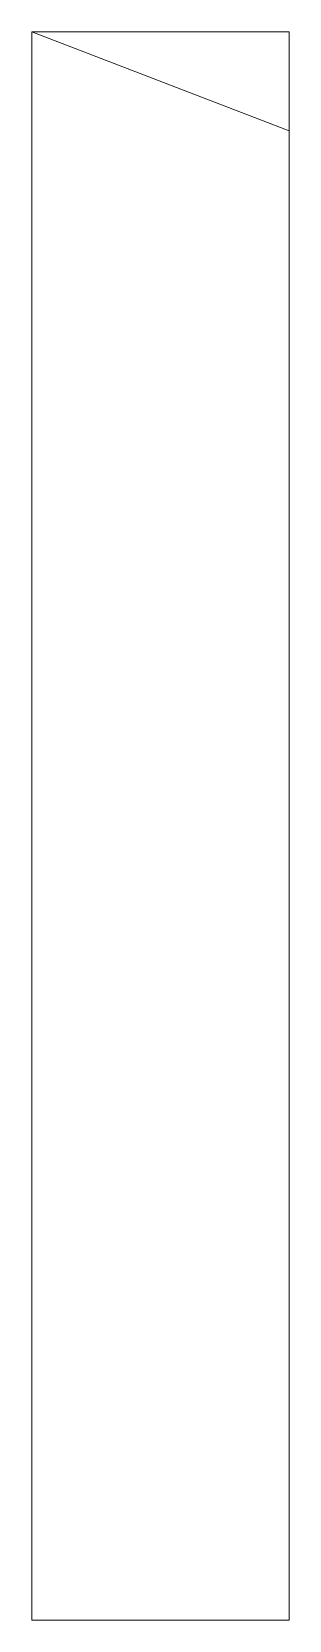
# Model space of a CAD drawing. Header units: inches. Extents: x 24257 to 25977, y 11552 to 14516.
# Drawn here: x 25221.28 to 25222.78, y 14506.5 to 14515.75 of the extents above; entities that cross this region are included whole.
import ezdxf

# ---------------------------------------------------------------- set-up
doc = ezdxf.new("R2010")
doc.units = ezdxf.units.IN
doc.header["$MEASUREMENT"] = 0
doc.layers.add('DIMENSIONS', color=7, linetype='Continuous')

msp = doc.modelspace()

# ---------------------------------------------------------------- linework, layer by layer
at = {"layer": 'DIMENSIONS', "lineweight": 9}
for p, q in [((25221.28095, 14515.75073), (25221.28095, 14506.50073)), ((25222.78095, 14515.75073), (25221.28095, 14515.75073)), ((25221.28095, 14515.75073), (25222.78095, 14515.17475)), ((25222.78095, 14506.50073), (25222.78095, 14515.75073)), ((25221.28095, 14506.50073), (25222.78095, 14506.50073))]:
    msp.add_line(p, q, dxfattribs=at)

doc.saveas('drawing.dxf')
